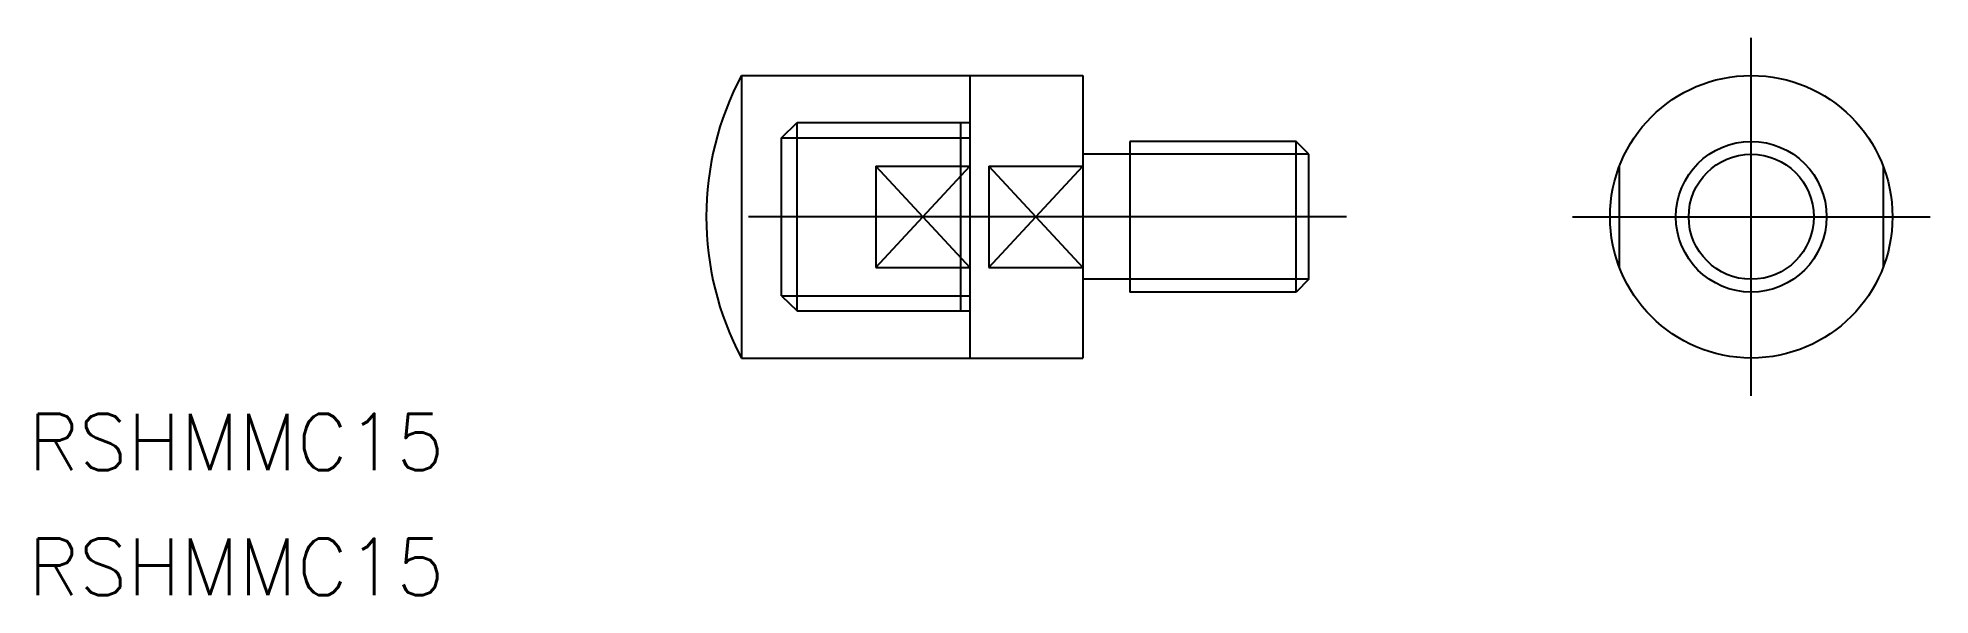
# Model space of a CAD drawing. Extents: x -91 to 10, y -20 to 10.
import ezdxf

# ---------------------------------------------------------------- set-up
doc = ezdxf.new("R2010")
doc.units = 0
doc.linetypes.add('CENTER', pattern=[50.8, 31.75, -6.35, 6.35, -6.35])
doc.linetypes.add('DASHED', pattern=[19.05, 12.7, -6.35])
doc.layers.get('0').update_dxf_attribs({"linetype": 'CONTINUOUS'})
doc.layers.add('CENTER', color=1, linetype='CENTER')
doc.styles.get("Standard").update_dxf_attribs({"font": 'txt.shx', "height": 3, "bigfont": 'bigfont.shx'})

msp = doc.modelspace()

# ---------------------------------------------------------------- linework, layer by layer
at = {"color": 7, "linetype": 'CONTINUOUS'}
for p, q in [((-53.62, 7.5), (-35.49, 7.5)), ((-53.62, 7.5), (-53.62, -7.5)), ((-41.49, 7.5), (-41.49, -7.5)), ((-35.49, 7.5), (-35.49, -7.5)), ((-32.99, 3.32), (-35.49, 3.32)), ((-32.99, 4), (-32.99, -4)), ((-24.16, 4), (-32.99, 4)), ((-23.49, 3.32), (-24.16, 4)), ((-24.16, -4), (-24.16, 4)), ((-23.49, -3.32), (-23.49, 3.32)), ((-46.49, 2.69), (-46.49, -2.69)), ((-46.49, 2.69), (-41.49, 2.69)), ((-40.49, 2.69), (-40.49, -2.69)), ((-40.49, 2.69), (-35.49, 2.69)), ((-7, -2.69), (-7, 2.69)), ((7, 2.69), (7, -2.69)), ((-46.49, -2.69), (-41.49, -2.69)), ((-40.49, -2.69), (-35.49, -2.69)), ((-32.99, -3.32), (-35.49, -3.32)), ((-24.16, -4), (-32.99, -4)), ((-23.49, -3.32), (-24.16, -4)), ((-53.62, -7.5), (-35.49, -7.5))]:
    msp.add_line(p, q, dxfattribs=at)
at = {"color": 3, "linetype": 'DASHED'}
for p, q in [((-51.49, 4.19), (-50.67, 5)), ((-51.49, -4.19), (-51.49, 4.19)), ((-51.49, 4.19), (-41.49, 4.19)), ((-50.67, -5), (-50.67, 5)), ((-50.67, 5), (-41.49, 5)), ((-41.99, 5), (-41.99, -5)), ((-51.49, -4.19), (-41.49, -4.19)), ((-51.49, -4.19), (-50.67, -5)), ((-50.67, -5), (-41.49, -5))]:
    msp.add_line(p, q, dxfattribs=at)
at = {"color": 3, "linetype": 'CONTINUOUS'}
for p, q in [((-23.49, 3.32), (-32.99, 3.32)), ((-46.49, 2.69), (-41.49, -2.69)), ((-46.49, -2.69), (-41.49, 2.69)), ((-40.49, 2.69), (-35.49, -2.69)), ((-40.49, -2.69), (-35.49, 2.69)), ((-23.49, -3.32), (-32.99, -3.32))]:
    msp.add_line(p, q, dxfattribs=at)
at = {"color": 7, "linetype": 'CONTINUOUS'}
for radius in [7.5, 4]:
    msp.add_circle((0, 0), radius, dxfattribs=at)
at = {"color": 3, "linetype": 'CONTINUOUS'}
msp.add_circle((0, 0), 3.32, dxfattribs=at)
at = {"color": 7, "linetype": 'CONTINUOUS'}
msp.add_arc((-39.49, 0), 16, 152.0468, 207.9532, dxfattribs=at)
at = {"layer": 'CENTER', "color": 1, "linetype": 'CENTER'}
for p, q in [((0, -9.5), (0, 9.5)), ((-21.49, 0), (-57.49, 0)), ((-9.5, 0), (9.5, 0))]:
    msp.add_line(p, q, dxfattribs=at)

# ---------------------------------------------------------------- texts
at = {"color": 7, "linetype": 'CONTINUOUS'}
for p in [(-91.5, -13.46), (-91.5, -20.09)]:
    msp.add_text('RSHMMC15', height=3, dxfattribs=at).set_placement(p)

doc.saveas('drawing.dxf')
